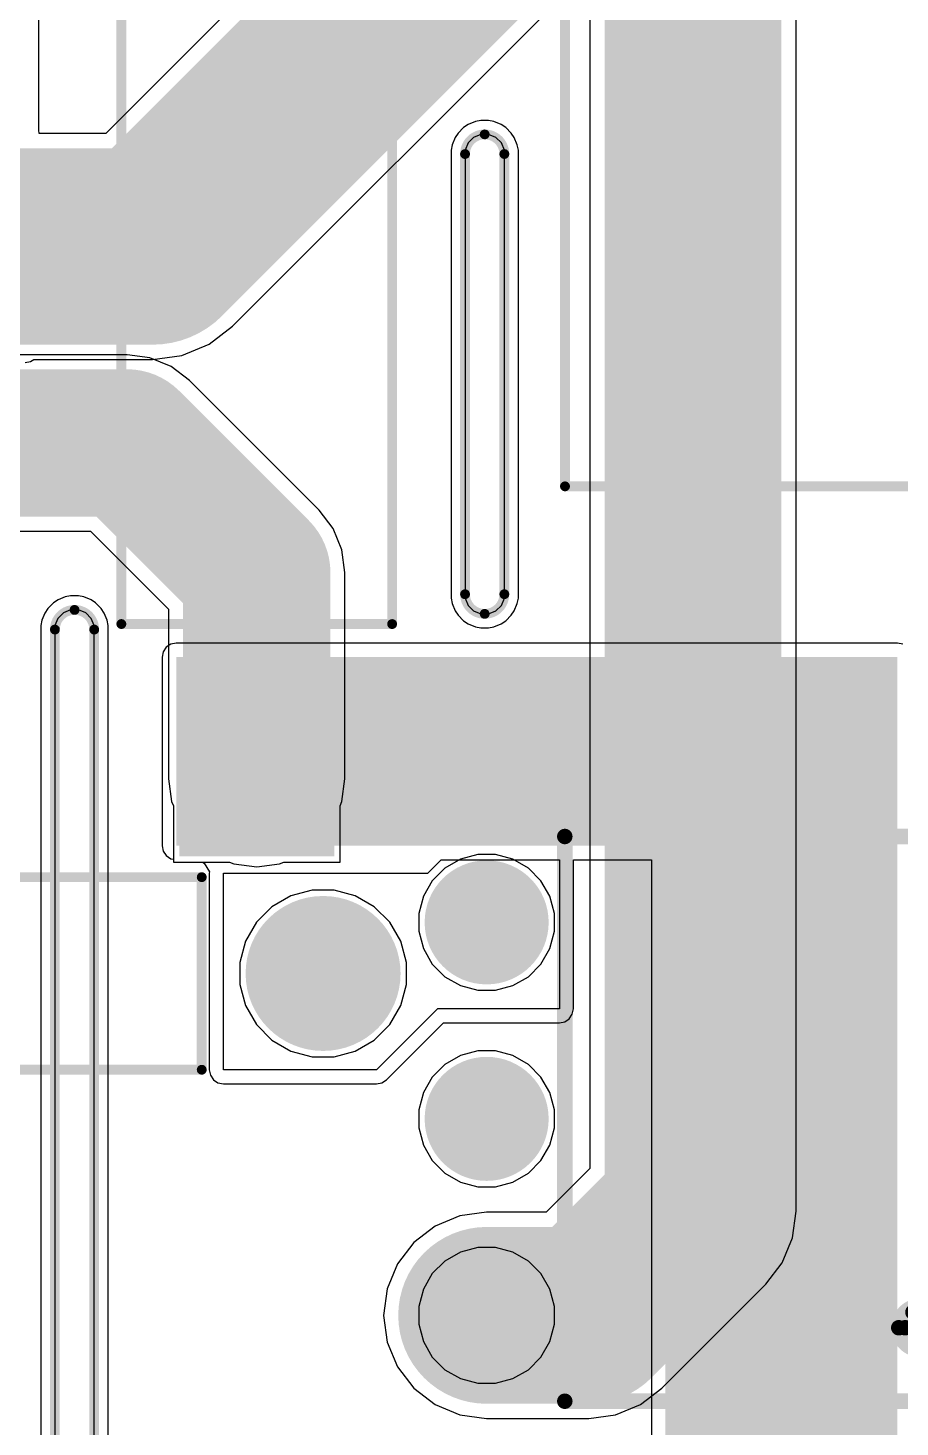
# Model space of a CAD drawing. Header units: millimetres. Extents: x -0.16 to 4.85, y -0.01 to 3.83.
# Drawn here: x 0.51 to 0.953, y 1.538 to 2.25 of the extents above; entities that cross this region are included whole.
import ezdxf

# ---------------------------------------------------------------- set-up
doc = ezdxf.new("R2010")
doc.units = ezdxf.units.MM
doc.header["$MEASUREMENT"] = 0
for name, color, linetype in [('BottomLayer', 5, 'Continuous'), ('BottomSolder', 6, 'Continuous'), ('Mechanical2', 216, 'Continuous'), ('MultiLayer', 9, 'Continuous'), ('PadHoleLayer', 156, 'Continuous'), ('TopLayer', 1, 'Continuous'), ('TopOverlay', 2, 'Continuous'), ('TopSolder', 216, 'Continuous')]:
    doc.layers.add(name, color=color, linetype=linetype)

# ---------------------------------------------------------------- blocks, each defined once
blk = doc.blocks.new('PE3817_M_12V_0V_12V_15')
at = {"layer": 'TopOverlay', "const_width": 0.005}
for points in [[(-0.68113, -0.80709), (-0.68113, 0.80709)], [(-0.68113, -0.80709), (0.68113, -0.80709)]]:
    blk.add_lwpolyline(points, dxfattribs=at)
at = {"layer": 'TopOverlay', "const_width": 0.0025}
blk.add_lwpolyline([(-0.68238, -0.80709, 1), (-0.67988, -0.80709, 1)], format="xyb", close=True, dxfattribs=at)
blk.add_lwpolyline([(-0.68238, -0.80709, 1), (-0.67988, -0.80709, 1)], format="xyb", close=True, dxfattribs=at)
blk = doc.blocks.new('MFR50S_T_52_0R_26')
at = {"layer": 'BottomLayer'}
blk.add_hatch(color=5, dxfattribs=at).paths.add_polyline_path([(-0.23819, 0.03543), (-0.16732, 0.03543), (-0.16732, -0.03543), (-0.23819, -0.03543)])
h = blk.add_hatch(color=5, dxfattribs=at)
edge = h.paths.add_edge_path()
edge.add_arc((0.20276, 0), 0.03543, 0, 360)
at = {"layer": 'BottomSolder'}
blk.add_hatch(color=6, dxfattribs=at).paths.add_polyline_path([(-0.24219, 0.03943), (-0.16332, 0.03943), (-0.16332, -0.03943), (-0.24219, -0.03943)])
h = blk.add_hatch(color=6, dxfattribs=at)
edge = h.paths.add_edge_path()
edge.add_arc((0.20276, 0), 0.03943, 0, 360)
at = {"layer": 'MultiLayer'}
blk.add_hatch(color=9, dxfattribs=at).paths.add_polyline_path([(-0.23819, 0.03543), (-0.16732, 0.03543), (-0.16732, -0.03543), (-0.23819, -0.03543)])
h = blk.add_hatch(color=9, dxfattribs=at)
edge = h.paths.add_edge_path()
edge.add_arc((0.20276, 0), 0.03543, 0, 360)
at = {"layer": 'PadHoleLayer'}
h = blk.add_hatch(color=156, dxfattribs=at)
edge = h.paths.add_edge_path()
edge.add_arc((-0.20276, 0), 0.01811, 0, 360)
h = blk.add_hatch(color=156, dxfattribs=at)
edge = h.paths.add_edge_path()
edge.add_arc((0.20276, 0), 0.01811, 0, 360)
at = {"layer": 'TopLayer'}
blk.add_hatch(color=1, dxfattribs=at).paths.add_polyline_path([(-0.23819, 0.03543), (-0.16732, 0.03543), (-0.16732, -0.03543), (-0.23819, -0.03543)])
h = blk.add_hatch(color=1, dxfattribs=at)
edge = h.paths.add_edge_path()
edge.add_arc((0.20276, 0), 0.03543, 0, 360)
at = {"layer": 'TopSolder'}
blk.add_hatch(color=216, dxfattribs=at).paths.add_polyline_path([(-0.24219, 0.03943), (-0.16332, 0.03943), (-0.16332, -0.03943), (-0.24219, -0.03943)])
h = blk.add_hatch(color=216, dxfattribs=at)
edge = h.paths.add_edge_path()
edge.add_arc((0.20276, 0), 0.03943, 0, 360)
at = {"layer": 'TopOverlay', "const_width": 0.005}
for points in [[(-0.121, 0.049), (0.141, 0.049)], [(-0.121, -0.049), (-0.121, 0.049)], [(0.141, -0.049), (0.141, 0.049)], [(-0.121, -0.049), (0.141, -0.049)]]:
    blk.add_lwpolyline(points, dxfattribs=at)
at = {"layer": 'TopOverlay', "const_width": 0.0025}
for points in [[(-0.12225, 0.049, 1), (-0.11975, 0.049, 1)], [(-0.12225, 0.049, 1), (-0.11975, 0.049, 1)], [(0.13975, 0.049, 1), (0.14225, 0.049, 1)], [(0.13975, 0.049, 1), (0.14225, 0.049, 1)], [(-0.12225, -0.049, 1), (-0.11975, -0.049, 1)], [(-0.12225, -0.049, 1), (-0.11975, -0.049, 1)], [(0.13975, -0.049, 1), (0.14225, -0.049, 1)], [(0.13975, -0.049, 1), (0.14225, -0.049, 1)]]:
    blk.add_lwpolyline(points, format="xyb", close=True, dxfattribs=at)
blk = doc.blocks.new('TH390R_27')
at = {"layer": 'BottomLayer'}
blk.add_hatch(color=5, dxfattribs=at).paths.add_polyline_path([(-0.29134, 0.03543), (-0.22047, 0.03543), (-0.22047, -0.03543), (-0.29134, -0.03543)])
h = blk.add_hatch(color=5, dxfattribs=at)
edge = h.paths.add_edge_path()
edge.add_arc((0.25591, 0), 0.03543, 0, 360)
at = {"layer": 'BottomSolder'}
blk.add_hatch(color=6, dxfattribs=at).paths.add_polyline_path([(-0.29534, 0.03943), (-0.21647, 0.03943), (-0.21647, -0.03943), (-0.29534, -0.03943)])
h = blk.add_hatch(color=6, dxfattribs=at)
edge = h.paths.add_edge_path()
edge.add_arc((0.25591, 0), 0.03943, 0, 360)
at = {"layer": 'MultiLayer'}
blk.add_hatch(color=9, dxfattribs=at).paths.add_polyline_path([(-0.29134, 0.03543), (-0.22047, 0.03543), (-0.22047, -0.03543), (-0.29134, -0.03543)])
h = blk.add_hatch(color=9, dxfattribs=at)
edge = h.paths.add_edge_path()
edge.add_arc((0.25591, 0), 0.03543, 0, 360)
at = {"layer": 'PadHoleLayer'}
h = blk.add_hatch(color=156, dxfattribs=at)
edge = h.paths.add_edge_path()
edge.add_arc((-0.25591, 0), 0.01811, 0, 360)
h = blk.add_hatch(color=156, dxfattribs=at)
edge = h.paths.add_edge_path()
edge.add_arc((0.25591, 0), 0.01811, 0, 360)
at = {"layer": 'TopLayer'}
blk.add_hatch(color=1, dxfattribs=at).paths.add_polyline_path([(-0.29134, 0.03543), (-0.22047, 0.03543), (-0.22047, -0.03543), (-0.29134, -0.03543)])
h = blk.add_hatch(color=1, dxfattribs=at)
edge = h.paths.add_edge_path()
edge.add_arc((0.25591, 0), 0.03543, 0, 360)
at = {"layer": 'TopSolder'}
blk.add_hatch(color=216, dxfattribs=at).paths.add_polyline_path([(-0.29534, 0.03943), (-0.21647, 0.03943), (-0.21647, -0.03943), (-0.29534, -0.03943)])
h = blk.add_hatch(color=216, dxfattribs=at)
edge = h.paths.add_edge_path()
edge.add_arc((0.25591, 0), 0.03943, 0, 360)
at = {"layer": 'TopOverlay', "const_width": 0.005}
for points in [[(-0.17717, 0.0689), (-0.17717, -0.0689)], [(-0.17717, 0.0689), (0.17717, 0.0689)], [(0.17717, 0.0689), (0.17717, -0.0689)], [(-0.17717, -0.0689), (0.17717, -0.0689)]]:
    blk.add_lwpolyline(points, dxfattribs=at)
at = {"layer": 'TopOverlay', "const_width": 0.0025}
for points in [[(-0.17842, 0.0689, 1), (-0.17592, 0.0689, 1)], [(-0.17842, 0.0689, 1), (-0.17592, 0.0689, 1)], [(0.17592, 0.0689, 1), (0.17842, 0.0689, 1)], [(0.17592, 0.0689, 1), (0.17842, 0.0689, 1)], [(-0.17842, -0.0689, 1), (-0.17592, -0.0689, 1)], [(-0.17842, -0.0689, 1), (-0.17592, -0.0689, 1)], [(0.17592, -0.0689, 1), (0.17842, -0.0689, 1)], [(0.17592, -0.0689, 1), (0.17842, -0.0689, 1)]]:
    blk.add_lwpolyline(points, format="xyb", close=True, dxfattribs=at)
blk = doc.blocks.new('6_PIN_DIP_32')
at = {"layer": 'BottomLayer'}
blk.add_hatch(color=5, dxfattribs=at).paths.add_polyline_path([(-0.17756, 0.12756), (-0.12244, 0.12756), (-0.12244, 0.07244), (-0.17756, 0.07244)])
h = blk.add_hatch(color=5, dxfattribs=at)
edge = h.paths.add_edge_path()
edge.add_arc((0.15, 0.1), 0.02756, 0, 360)
h = blk.add_hatch(color=5, dxfattribs=at)
edge = h.paths.add_edge_path()
edge.add_arc((-0.15, 0), 0.02756, 0, 360)
h = blk.add_hatch(color=5, dxfattribs=at)
edge = h.paths.add_edge_path()
edge.add_arc((0.15, 0), 0.02756, 0, 360)
h = blk.add_hatch(color=5, dxfattribs=at)
edge = h.paths.add_edge_path()
edge.add_arc((-0.15, -0.1), 0.02756, 0, 360)
h = blk.add_hatch(color=5, dxfattribs=at)
edge = h.paths.add_edge_path()
edge.add_arc((0.15, -0.1), 0.02756, 0, 360)
at = {"layer": 'BottomSolder'}
blk.add_hatch(color=6, dxfattribs=at).paths.add_polyline_path([(-0.18156, 0.13156), (-0.11844, 0.13156), (-0.11844, 0.06844), (-0.18156, 0.06844)])
h = blk.add_hatch(color=6, dxfattribs=at)
edge = h.paths.add_edge_path()
edge.add_arc((0.15, 0.1), 0.03156, 0, 360)
h = blk.add_hatch(color=6, dxfattribs=at)
edge = h.paths.add_edge_path()
edge.add_arc((-0.15, 0), 0.03156, 0, 360)
h = blk.add_hatch(color=6, dxfattribs=at)
edge = h.paths.add_edge_path()
edge.add_arc((0.15, 0), 0.03156, 0, 360)
h = blk.add_hatch(color=6, dxfattribs=at)
edge = h.paths.add_edge_path()
edge.add_arc((-0.15, -0.1), 0.03156, 0, 360)
h = blk.add_hatch(color=6, dxfattribs=at)
edge = h.paths.add_edge_path()
edge.add_arc((0.15, -0.1), 0.03156, 0, 360)
at = {"layer": 'MultiLayer'}
blk.add_hatch(color=9, dxfattribs=at).paths.add_polyline_path([(-0.17756, 0.12756), (-0.12244, 0.12756), (-0.12244, 0.07244), (-0.17756, 0.07244)])
h = blk.add_hatch(color=9, dxfattribs=at)
edge = h.paths.add_edge_path()
edge.add_arc((0.15, 0.1), 0.02756, 0, 360)
h = blk.add_hatch(color=9, dxfattribs=at)
edge = h.paths.add_edge_path()
edge.add_arc((-0.15, 0), 0.02756, 0, 360)
h = blk.add_hatch(color=9, dxfattribs=at)
edge = h.paths.add_edge_path()
edge.add_arc((0.15, 0), 0.02756, 0, 360)
h = blk.add_hatch(color=9, dxfattribs=at)
edge = h.paths.add_edge_path()
edge.add_arc((-0.15, -0.1), 0.02756, 0, 360)
h = blk.add_hatch(color=9, dxfattribs=at)
edge = h.paths.add_edge_path()
edge.add_arc((0.15, -0.1), 0.02756, 0, 360)
at = {"layer": 'PadHoleLayer'}
h = blk.add_hatch(color=156, dxfattribs=at)
edge = h.paths.add_edge_path()
edge.add_arc((-0.15, 0.1), 0.01772, 0, 360)
h = blk.add_hatch(color=156, dxfattribs=at)
edge = h.paths.add_edge_path()
edge.add_arc((0.15, 0.1), 0.01772, 0, 360)
h = blk.add_hatch(color=156, dxfattribs=at)
edge = h.paths.add_edge_path()
edge.add_arc((-0.15, 0), 0.01772, 0, 360)
h = blk.add_hatch(color=156, dxfattribs=at)
edge = h.paths.add_edge_path()
edge.add_arc((0.15, 0), 0.01772, 0, 360)
h = blk.add_hatch(color=156, dxfattribs=at)
edge = h.paths.add_edge_path()
edge.add_arc((-0.15, -0.1), 0.01772, 0, 360)
h = blk.add_hatch(color=156, dxfattribs=at)
edge = h.paths.add_edge_path()
edge.add_arc((0.15, -0.1), 0.01772, 0, 360)
at = {"layer": 'TopLayer'}
blk.add_hatch(color=1, dxfattribs=at).paths.add_polyline_path([(-0.17756, 0.12756), (-0.12244, 0.12756), (-0.12244, 0.07244), (-0.17756, 0.07244)])
h = blk.add_hatch(color=1, dxfattribs=at)
edge = h.paths.add_edge_path()
edge.add_arc((0.15, 0.1), 0.02756, 0, 360)
h = blk.add_hatch(color=1, dxfattribs=at)
edge = h.paths.add_edge_path()
edge.add_arc((-0.15, 0), 0.02756, 0, 360)
h = blk.add_hatch(color=1, dxfattribs=at)
edge = h.paths.add_edge_path()
edge.add_arc((0.15, 0), 0.02756, 0, 360)
h = blk.add_hatch(color=1, dxfattribs=at)
edge = h.paths.add_edge_path()
edge.add_arc((-0.15, -0.1), 0.02756, 0, 360)
h = blk.add_hatch(color=1, dxfattribs=at)
edge = h.paths.add_edge_path()
edge.add_arc((0.15, -0.1), 0.02756, 0, 360)
at = {"layer": 'TopSolder'}
blk.add_hatch(color=216, dxfattribs=at).paths.add_polyline_path([(-0.18156, 0.13156), (-0.11844, 0.13156), (-0.11844, 0.06844), (-0.18156, 0.06844)])
h = blk.add_hatch(color=216, dxfattribs=at)
edge = h.paths.add_edge_path()
edge.add_arc((0.15, 0.1), 0.03156, 0, 360)
h = blk.add_hatch(color=216, dxfattribs=at)
edge = h.paths.add_edge_path()
edge.add_arc((-0.15, 0), 0.03156, 0, 360)
h = blk.add_hatch(color=216, dxfattribs=at)
edge = h.paths.add_edge_path()
edge.add_arc((0.15, 0), 0.03156, 0, 360)
h = blk.add_hatch(color=216, dxfattribs=at)
edge = h.paths.add_edge_path()
edge.add_arc((-0.15, -0.1), 0.03156, 0, 360)
h = blk.add_hatch(color=216, dxfattribs=at)
edge = h.paths.add_edge_path()
edge.add_arc((0.15, -0.1), 0.03156, 0, 360)
at = {"layer": 'TopOverlay', "const_width": 0.00787}
for points in [[(0.11024, 0.1437), (-0.11024, 0.1437)], [(-0.11024, 0.1437), (-0.11024, -0.1437)], [(0.11024, 0.1437), (0.11024, -0.1437)], [(-0.07087, 0.11417), (-0.07874, 0.10236)], [(-0.06299, 0.1063), (-0.07087, 0.11417)], [(-0.19, 0.106), (-0.19, 0.096)], [(-0.185, 0.101), (-0.19, 0.106)], [(-0.07087, 0.1063), (-0.07874, 0.10236)], [(-0.06299, 0.1063), (-0.06693, 0.09843)], [(-0.185, 0.101), (-0.19, 0.096)], [(-0.06693, 0.09843), (-0.07874, 0.10236)], [(0.11024, -0.1437), (-0.11024, -0.1437)]]:
    blk.add_lwpolyline(points, dxfattribs=at)
at = {"layer": 'TopOverlay'}
for points, const_width in [([(-0.1122, 0.1437, 1), (-0.10827, 0.1437, 1)], 0.00394), ([(-0.1122, 0.1437, 1), (-0.10827, 0.1437, 1)], 0.00394), ([(0.10827, 0.1437, 1), (0.1122, 0.1437, 1)], 0.00394), ([(0.10827, 0.1437, 1), (0.1122, 0.1437, 1)], 0.00394), ([(-0.05973, 0.1063, 1), (-0.082, 0.1063, 1)], 0.00787), ([(-0.07283, 0.11417, 1), (-0.0689, 0.11417, 1)], 0.00394), ([(-0.07283, 0.11417, 1), (-0.0689, 0.11417, 1)], 0.00394), ([(-0.19197, 0.106, 1), (-0.18803, 0.106, 1)], 0.00394), ([(-0.19197, 0.106, 1), (-0.18803, 0.106, 1)], 0.00394), ([(-0.08397, 0.1063, 1), (-0.08003, 0.1063, 1)], 0.00394), ([(-0.07283, 0.1063, 1), (-0.0689, 0.1063, 1)], 0.00394), ([(-0.06496, 0.1063, 1), (-0.06102, 0.1063, 1)], 0.00394), ([(-0.06496, 0.1063, 1), (-0.06102, 0.1063, 1)], 0.00394), ([(-0.0617, 0.1063, 1), (-0.05776, 0.1063, 1)], 0.00394), ([(-0.19197, 0.096, 1), (-0.18803, 0.096, 1)], 0.00394), ([(-0.19197, 0.096, 1), (-0.18803, 0.096, 1)], 0.00394), ([(-0.18697, 0.101, 1), (-0.18303, 0.101, 1)], 0.00394), ([(-0.18697, 0.101, 1), (-0.18303, 0.101, 1)], 0.00394), ([(-0.08071, 0.10236, 1), (-0.07677, 0.10236, 1)], 0.00394), ([(-0.08071, 0.10236, 1), (-0.07677, 0.10236, 1)], 0.00394), ([(-0.08071, 0.10236, 1), (-0.07677, 0.10236, 1)], 0.00394), ([(-0.0689, 0.09843, 1), (-0.06496, 0.09843, 1)], 0.00394), ([(-0.0689, 0.09843, 1), (-0.06496, 0.09843, 1)], 0.00394), ([(-0.1122, -0.1437, 1), (-0.10827, -0.1437, 1)], 0.00394), ([(-0.1122, -0.1437, 1), (-0.10827, -0.1437, 1)], 0.00394), ([(0.10827, -0.1437, 1), (0.1122, -0.1437, 1)], 0.00394), ([(0.10827, -0.1437, 1), (0.1122, -0.1437, 1)], 0.00394)]:
    blk.add_lwpolyline(points, format="xyb", close=True, dxfattribs=dict(at, const_width=const_width))

msp = doc.modelspace()

# ---------------------------------------------------------------- hatches: boundary and pattern name
at = {"layer": 'TopLayer'}
for points in [[(0.585, 1.834), (0.952, 1.834), (0.952, 1.93), (0.585, 1.93)], [(0.952, 0.739), (0.952, 1.91197), (0.834, 1.91197), (0.834, 0.739)]]:
    msp.add_hatch(color=1, dxfattribs=at).paths.add_polyline_path(points)

# ---------------------------------------------------------------- linework, layer by layer
at = {"layer": 'BottomLayer'}
for p, q in [((0.90045, 1.648), (0.90045, 2.43)), ((0.79555, 2.40828), (0.79555, 1.66972)), ((0.7336, 2.2011), (0.73129, 2.19955)), ((0.73728, 2.20262), (0.7336, 2.2011)), ((0.74001, 2.20316), (0.73728, 2.20262)), ((0.74399, 2.20316), (0.74001, 2.20316)), ((0.74672, 2.20262), (0.74399, 2.20316)), ((0.7504, 2.2011), (0.74672, 2.20262)), ((0.75271, 2.19955), (0.7504, 2.2011)), ((0.7504, 2.2011), (0.7504, 2.2011)), ((0.72693, 2.19442), (0.72541, 2.19074)), ((0.72848, 2.19673), (0.72693, 2.19442)), ((0.73129, 2.19955), (0.72848, 2.19673)), ((0.75552, 2.19673), (0.75271, 2.19955)), ((0.75707, 2.19442), (0.75552, 2.19673)), ((0.75859, 2.19074), (0.75707, 2.19442)), ((0.72541, 2.19074), (0.72486, 2.18801)), ((0.72486, 2.18801), (0.72486, 1.96001)), ((0.75914, 2.18801), (0.75859, 2.19074)), ((0.75914, 1.96001), (0.75914, 2.18801)), ((0.56, 2.08388), (0.396, 2.08388)), ((0.57162, 2.08235), (0.56, 2.08388)), ((0.58244, 2.07787), (0.57162, 2.08235)), ((0.59174, 2.07074), (0.58244, 2.07787)), ((0.65774, 2.00474), (0.59174, 2.07074)), ((0.66487, 1.99544), (0.65774, 2.00474)), ((0.396, 1.99412), (0.54141, 1.99412)), ((0.54141, 1.99412), (0.58112, 1.95441)), ((0.66935, 1.98462), (0.66487, 1.99544)), ((0.67088, 1.973), (0.66935, 1.98462)), ((0.67088, 1.86809), (0.67088, 1.973)), ((0.52488, 1.9591), (0.52256, 1.95755)), ((0.52856, 1.96062), (0.52488, 1.9591)), ((0.53129, 1.96116), (0.52856, 1.96062)), ((0.53526, 1.96116), (0.53129, 1.96116)), ((0.538, 1.96062), (0.53526, 1.96116)), ((0.54167, 1.9591), (0.538, 1.96062)), ((0.54399, 1.95755), (0.54167, 1.9591)), ((0.54167, 1.9591), (0.54167, 1.9591)), ((0.72486, 1.96001), (0.72541, 1.95728)), ((0.75859, 1.95728), (0.75914, 1.96001)), ((0.5182, 1.95242), (0.51668, 1.94874)), ((0.51975, 1.95473), (0.5182, 1.95242)), ((0.52256, 1.95755), (0.51975, 1.95473)), ((0.5468, 1.95473), (0.54399, 1.95755)), ((0.54835, 1.95242), (0.5468, 1.95473)), ((0.54987, 1.94874), (0.54835, 1.95242)), ((0.58112, 1.95441), (0.58112, 1.86809)), ((0.72541, 1.95728), (0.72693, 1.9536)), ((0.72693, 1.9536), (0.72848, 1.95129)), ((0.72848, 1.95129), (0.73129, 1.94848)), ((0.75271, 1.94848), (0.75552, 1.95129)), ((0.75552, 1.95129), (0.75707, 1.9536)), ((0.75707, 1.9536), (0.75859, 1.95728)), ((0.75707, 1.9536), (0.75707, 1.9536)), ((0.51668, 1.94874), (0.51614, 1.94601)), ((0.51614, 1.94601), (0.51614, 1.94402)), ((0.51614, 1.94402), (0.51614, 1.42672)), ((0.55041, 1.94601), (0.54987, 1.94874)), ((0.55041, 1.94402), (0.55041, 1.94601)), ((0.55041, 1.43468), (0.55041, 1.94402)), ((0.73129, 1.94848), (0.7336, 1.94693)), ((0.7336, 1.94693), (0.73728, 1.94541)), ((0.73728, 1.94541), (0.74001, 1.94486)), ((0.74001, 1.94486), (0.74399, 1.94486)), ((0.74399, 1.94486), (0.74672, 1.94541)), ((0.74672, 1.94541), (0.7504, 1.94693)), ((0.7504, 1.94693), (0.75271, 1.94848)), ((0.58112, 1.86809), (0.58265, 1.85648)), ((0.66935, 1.85648), (0.67088, 1.86809)), ((0.58265, 1.85648), (0.58357, 1.85425)), ((0.58357, 1.85425), (0.58357, 1.82566)), ((0.66843, 1.85425), (0.66935, 1.85648)), ((0.66843, 1.82566), (0.66843, 1.85425)), ((0.58357, 1.82566), (0.61216, 1.82566)), ((0.61216, 1.82566), (0.61438, 1.82474)), ((0.61438, 1.82474), (0.626, 1.82321)), ((0.626, 1.82321), (0.63762, 1.82474)), ((0.63762, 1.82474), (0.63984, 1.82566)), ((0.63984, 1.82566), (0.66843, 1.82566)), ((0.72966, 1.8272), (0.72178, 1.82265)), ((0.73845, 1.82956), (0.72966, 1.8272)), ((0.74755, 1.82956), (0.73845, 1.82956)), ((0.75634, 1.8272), (0.74755, 1.82956)), ((0.76422, 1.82265), (0.75634, 1.8272)), ((0.71535, 1.81622), (0.7108, 1.80834)), ((0.72178, 1.82265), (0.71535, 1.81622)), ((0.77065, 1.81622), (0.76422, 1.82265)), ((0.7752, 1.80834), (0.77065, 1.81622)), ((0.64338, 1.80854), (0.6337, 1.80295)), ((0.65417, 1.81143), (0.64338, 1.80854)), ((0.66534, 1.81143), (0.65417, 1.81143)), ((0.67613, 1.80854), (0.66534, 1.81143)), ((0.68581, 1.80295), (0.67613, 1.80854)), ((0.6337, 1.80295), (0.6258, 1.79505)), ((0.69371, 1.79505), (0.68581, 1.80295)), ((0.7108, 1.80834), (0.70844, 1.79955)), ((0.77756, 1.79955), (0.7752, 1.80834)), ((0.6258, 1.79505), (0.62021, 1.78538)), ((0.6993, 1.78538), (0.69371, 1.79505)), ((0.70844, 1.79955), (0.70844, 1.79045)), ((0.77756, 1.79045), (0.77756, 1.79955)), ((0.70844, 1.79045), (0.7108, 1.78166)), ((0.7752, 1.78166), (0.77756, 1.79045)), ((0.62021, 1.78538), (0.61732, 1.77459)), ((0.70219, 1.77459), (0.6993, 1.78538)), ((0.7108, 1.78166), (0.71535, 1.77378)), ((0.77065, 1.77378), (0.7752, 1.78166)), ((0.61732, 1.77459), (0.61732, 1.76341)), ((0.70219, 1.76341), (0.70219, 1.77459)), ((0.71535, 1.77378), (0.72178, 1.76735)), ((0.76422, 1.76735), (0.77065, 1.77378)), ((0.72178, 1.76735), (0.72966, 1.7628)), ((0.75634, 1.7628), (0.76422, 1.76735)), ((0.61732, 1.76341), (0.62021, 1.75262)), ((0.6993, 1.75262), (0.70219, 1.76341)), ((0.72966, 1.7628), (0.73845, 1.76044)), ((0.73845, 1.76044), (0.74755, 1.76044)), ((0.74755, 1.76044), (0.75634, 1.7628)), ((0.62021, 1.75262), (0.6258, 1.74295)), ((0.69371, 1.74295), (0.6993, 1.75262)), ((0.6258, 1.74295), (0.6337, 1.73505)), ((0.68581, 1.73505), (0.69371, 1.74295)), ((0.6337, 1.73505), (0.64338, 1.72946)), ((0.67613, 1.72946), (0.68581, 1.73505)), ((0.64338, 1.72946), (0.65417, 1.72657)), ((0.65417, 1.72657), (0.66534, 1.72657)), ((0.66534, 1.72657), (0.67613, 1.72946)), ((0.72966, 1.7272), (0.72178, 1.72265)), ((0.73845, 1.72956), (0.72966, 1.7272)), ((0.74755, 1.72956), (0.73845, 1.72956)), ((0.75634, 1.7272), (0.74755, 1.72956)), ((0.76422, 1.72265), (0.75634, 1.7272)), ((0.71535, 1.71622), (0.7108, 1.70834)), ((0.72178, 1.72265), (0.71535, 1.71622)), ((0.77065, 1.71622), (0.76422, 1.72265)), ((0.7752, 1.70834), (0.77065, 1.71622)), ((0.7108, 1.70834), (0.70844, 1.69955)), ((0.77756, 1.69955), (0.7752, 1.70834)), ((0.70844, 1.69955), (0.70844, 1.69045)), ((0.77756, 1.69045), (0.77756, 1.69955)), ((0.70844, 1.69045), (0.7108, 1.68166)), ((0.7752, 1.68166), (0.77756, 1.69045)), ((0.7108, 1.68166), (0.71535, 1.67378)), ((0.77065, 1.67378), (0.7752, 1.68166)), ((0.71535, 1.67378), (0.72178, 1.66735)), ((0.76422, 1.66735), (0.77065, 1.67378)), ((0.72178, 1.66735), (0.72966, 1.6628)), ((0.75634, 1.6628), (0.76422, 1.66735)), ((0.79555, 1.66972), (0.77328, 1.64745)), ((0.72966, 1.6628), (0.73845, 1.66044)), ((0.73845, 1.66044), (0.74755, 1.66044)), ((0.74755, 1.66044), (0.75634, 1.6628)), ((0.72943, 1.64566), (0.71678, 1.64042)), ((0.743, 1.64745), (0.72943, 1.64566)), ((0.77328, 1.64745), (0.743, 1.64745)), ((0.89866, 1.63443), (0.90045, 1.648)), ((0.71678, 1.64042), (0.70591, 1.63209)), ((0.70591, 1.63209), (0.69758, 1.62122)), ((0.89342, 1.62178), (0.89866, 1.63443)), ((0.69758, 1.62122), (0.69234, 1.60857)), ((0.88509, 1.61091), (0.89342, 1.62178)), ((0.83209, 1.55791), (0.88509, 1.61091)), ((0.69234, 1.60857), (0.69055, 1.595)), ((0.69055, 1.595), (0.69234, 1.58143)), ((0.69234, 1.58143), (0.69758, 1.56878)), ((0.69758, 1.56878), (0.70591, 1.55791)), ((0.70591, 1.55791), (0.71678, 1.54958)), ((0.82122, 1.54958), (0.83209, 1.55791)), ((0.71678, 1.54958), (0.72943, 1.54434)), ((0.80857, 1.54434), (0.82122, 1.54958)), ((0.72943, 1.54434), (0.743, 1.54255)), ((0.743, 1.54255), (0.795, 1.54255)), ((0.795, 1.54255), (0.80857, 1.54434))]:
    msp.add_line(p, q, dxfattribs=at)
for points, const_width in [([(0.848, 1.648), (0.848, 2.43)], 0.09), ([(0.396, 2.039), (0.56, 2.039)], 0.075), ([(0.56, 2.039), (0.626, 1.973)], 0.075), ([(0.626, 1.86809), (0.626, 1.973)], 0.075), ([(0.795, 1.595), (0.848, 1.648)], 0.09), ([(0.743, 1.595), (0.795, 1.595)], 0.09)]:
    msp.add_lwpolyline(points, dxfattribs=dict(at, const_width=const_width))
for points, const_width in [([(0.54125, 2.039, 1), (0.57875, 2.039, 1)], 0.0375), ([(0.54125, 2.039, 1), (0.57875, 2.039, 1)], 0.0375), ([(0.60725, 1.973, 1), (0.64475, 1.973, 1)], 0.0375), ([(0.60725, 1.973, 1), (0.64475, 1.973, 1)], 0.0375), ([(0.60725, 1.86809, 1), (0.64475, 1.86809, 1)], 0.0375), ([(0.8255, 1.648, 1), (0.8705, 1.648, 1)], 0.045), ([(0.8255, 1.648, 1), (0.8705, 1.648, 1)], 0.045), ([(0.7205, 1.595, 1), (0.7655, 1.595, 1)], 0.045), ([(0.7725, 1.595, 1), (0.8175, 1.595, 1)], 0.045), ([(0.7725, 1.595, 1), (0.8175, 1.595, 1)], 0.045)]:
    msp.add_lwpolyline(points, format="xyb", close=True, dxfattribs=dict(at, const_width=const_width))
at = {"layer": 'Mechanical2', "const_width": 0.005}
for points in [[(0.732, 2.18602, -0.414214), (0.742, 2.19602)], [(0.742, 2.19602, -0.414214), (0.752, 2.18602)], [(0.742, 1.952, -0.414214), (0.732, 1.962)], [(0.752, 1.962, -0.414214), (0.742, 1.952)], [(0.52328, 1.94402, -0.414214), (0.53328, 1.95402)], [(0.53328, 1.95402, -0.414214), (0.54328, 1.94402)]]:
    msp.add_lwpolyline(points, format="xyb", dxfattribs=at)
at = {"layer": 'Mechanical2', "const_width": 0.0025}
for points in [[(0.74075, 2.19602, 1), (0.74325, 2.19602, 1)], [(0.74075, 2.19602, 1), (0.74325, 2.19602, 1)], [(0.73075, 2.18602, 1), (0.73325, 2.18602, 1)], [(0.73075, 2.18602, 1), (0.73325, 2.18602, 1)], [(0.75075, 2.18602, 1), (0.75325, 2.18602, 1)], [(0.75075, 2.18602, 1), (0.75325, 2.18602, 1)], [(0.73075, 1.962, 1), (0.73325, 1.962, 1)], [(0.73075, 1.962, 1), (0.73325, 1.962, 1)], [(0.75075, 1.962, 1), (0.75325, 1.962, 1)], [(0.75075, 1.962, 1), (0.75325, 1.962, 1)], [(0.53203, 1.95402, 1), (0.53453, 1.95402, 1)], [(0.53203, 1.95402, 1), (0.53453, 1.95402, 1)], [(0.74075, 1.952, 1), (0.74325, 1.952, 1)], [(0.74075, 1.952, 1), (0.74325, 1.952, 1)], [(0.52203, 1.94402, 1), (0.52453, 1.94402, 1)], [(0.52203, 1.94402, 1), (0.52453, 1.94402, 1)], [(0.54203, 1.94402, 1), (0.54453, 1.94402, 1)], [(0.54203, 1.944, 1), (0.54453, 1.944, 1)]]:
    msp.add_lwpolyline(points, format="xyb", close=True, dxfattribs=at)
at = {"layer": 'Mechanical2', "const_width": 0.005}
for points in [[(0.732, 1.962), (0.732, 2.18602)], [(0.752, 1.962), (0.752, 2.18602)], [(0.52328, 1.42672), (0.52328, 1.94402)], [(0.54328, 1.43172), (0.54328, 1.944)]]:
    msp.add_lwpolyline(points, dxfattribs=at)
at = {"layer": 'MultiLayer'}
for p, q in [((0.73634, 2.1945), (0.73352, 2.19169)), ((0.74001, 2.19602), (0.73634, 2.1945)), ((0.742, 2.19602), (0.74001, 2.19602)), ((0.74399, 2.19602), (0.742, 2.19602)), ((0.74766, 2.1945), (0.74399, 2.19602)), ((0.75048, 2.19169), (0.74766, 2.1945)), ((0.73352, 2.19169), (0.732, 2.18801)), ((0.732, 2.18801), (0.732, 2.18602)), ((0.732, 2.18602), (0.732, 1.962)), ((0.732, 2.18602), (0.732, 2.18602)), ((0.752, 2.18801), (0.75048, 2.19169)), ((0.752, 2.18602), (0.752, 2.18801)), ((0.752, 1.962), (0.752, 2.18602)), ((0.732, 1.962), (0.732, 1.96001)), ((0.732, 1.96001), (0.73352, 1.95634)), ((0.75048, 1.95634), (0.752, 1.96001)), ((0.752, 1.96001), (0.752, 1.962)), ((0.752, 1.962), (0.752, 1.962)), ((0.52761, 1.9525), (0.5248, 1.94969)), ((0.53129, 1.95402), (0.52761, 1.9525)), ((0.53328, 1.95402), (0.53129, 1.95402)), ((0.53526, 1.95402), (0.53328, 1.95402)), ((0.53894, 1.9525), (0.53526, 1.95402)), ((0.54175, 1.94969), (0.53894, 1.9525)), ((0.73352, 1.95634), (0.73634, 1.95352)), ((0.73634, 1.95352), (0.74001, 1.952)), ((0.74001, 1.952), (0.742, 1.952)), ((0.742, 1.952), (0.74399, 1.952)), ((0.74399, 1.952), (0.74766, 1.95352)), ((0.74766, 1.95352), (0.75048, 1.95634)), ((0.5248, 1.94969), (0.52328, 1.94601)), ((0.52328, 1.94601), (0.52328, 1.94402)), ((0.52328, 1.94402), (0.52328, 1.42672)), ((0.52328, 1.94402), (0.52328, 1.94402)), ((0.54328, 1.94601), (0.54175, 1.94969)), ((0.54328, 1.94402), (0.54328, 1.94601)), ((0.54328, 1.43172), (0.54328, 1.94402))]:
    msp.add_line(p, q, dxfattribs=at)
at = {"layer": 'TopLayer'}
for p, q in [((0.51514, 2.19785), (0.51514, 3.204)), ((0.82365, 2.47095), (0.54919, 2.19649)), ((0.61365, 2.09835), (0.88811, 2.37281)), ((0.7336, 2.2011), (0.73129, 2.19955)), ((0.73728, 2.20262), (0.7336, 2.2011)), ((0.74001, 2.20316), (0.73728, 2.20262)), ((0.74399, 2.20316), (0.74001, 2.20316)), ((0.74672, 2.20262), (0.74399, 2.20316)), ((0.7504, 2.2011), (0.74672, 2.20262)), ((0.75271, 2.19955), (0.7504, 2.2011)), ((0.7504, 2.2011), (0.7504, 2.2011)), ((0.51535, 2.1968), (0.51514, 2.19785)), ((0.51535, 2.19649), (0.51535, 2.1968)), ((0.54919, 2.19649), (0.51535, 2.19649)), ((0.72693, 2.19442), (0.72541, 2.19074)), ((0.72848, 2.19673), (0.72693, 2.19442)), ((0.73129, 2.19955), (0.72848, 2.19673)), ((0.75552, 2.19673), (0.75271, 2.19955)), ((0.75707, 2.19442), (0.75552, 2.19673)), ((0.75859, 2.19074), (0.75707, 2.19442)), ((0.72541, 2.19074), (0.72486, 2.18801)), ((0.72486, 2.18801), (0.72486, 1.96001)), ((0.75914, 2.18801), (0.75859, 2.19074)), ((0.75914, 1.96001), (0.75914, 2.18801)), ((0.60175, 2.08921), (0.61365, 2.09835)), ((0.58788, 2.08347), (0.60175, 2.08921)), ((0.50821, 2.07986), (0.51094, 2.08041)), ((0.51094, 2.08041), (0.51259, 2.08151)), ((0.51259, 2.08151), (0.573, 2.08151)), ((0.573, 2.08151), (0.58788, 2.08347)), ((0.52488, 1.9591), (0.52256, 1.95755)), ((0.52856, 1.96062), (0.52488, 1.9591)), ((0.53129, 1.96116), (0.52856, 1.96062)), ((0.53526, 1.96116), (0.53129, 1.96116)), ((0.538, 1.96062), (0.53526, 1.96116)), ((0.54167, 1.9591), (0.538, 1.96062)), ((0.54399, 1.95755), (0.54167, 1.9591)), ((0.54167, 1.9591), (0.54167, 1.9591)), ((0.72486, 1.96001), (0.72541, 1.95728)), ((0.75859, 1.95728), (0.75914, 1.96001)), ((0.5182, 1.95242), (0.51668, 1.94874)), ((0.51975, 1.95473), (0.5182, 1.95242)), ((0.52256, 1.95755), (0.51975, 1.95473)), ((0.5468, 1.95473), (0.54399, 1.95755)), ((0.54835, 1.95242), (0.5468, 1.95473)), ((0.54987, 1.94874), (0.54835, 1.95242)), ((0.72541, 1.95728), (0.72693, 1.9536)), ((0.72693, 1.9536), (0.72848, 1.95129)), ((0.72848, 1.95129), (0.73129, 1.94848)), ((0.75271, 1.94848), (0.75552, 1.95129)), ((0.75552, 1.95129), (0.75707, 1.9536)), ((0.75707, 1.9536), (0.75859, 1.95728)), ((0.75707, 1.9536), (0.75707, 1.9536)), ((0.51668, 1.94874), (0.51614, 1.94601)), ((0.51614, 1.94601), (0.51614, 1.94402)), ((0.51614, 1.94402), (0.51614, 1.42672)), ((0.55041, 1.94601), (0.54987, 1.94874)), ((0.55041, 1.94402), (0.55041, 1.94601)), ((0.55041, 1.43468), (0.55041, 1.94402)), ((0.73129, 1.94848), (0.7336, 1.94693)), ((0.7336, 1.94693), (0.73728, 1.94541)), ((0.73728, 1.94541), (0.74001, 1.94486)), ((0.74001, 1.94486), (0.74399, 1.94486)), ((0.74399, 1.94486), (0.74672, 1.94541)), ((0.74672, 1.94541), (0.7504, 1.94693)), ((0.7504, 1.94693), (0.75271, 1.94848)), ((0.585, 1.93714), (0.58227, 1.93659)), ((0.952, 1.93714), (0.585, 1.93714)), ((0.95473, 1.93659), (0.952, 1.93714)), ((0.57841, 1.93273), (0.57786, 1.93)), ((0.57786, 1.93), (0.57786, 1.834)), ((0.57995, 1.93505), (0.57841, 1.93273)), ((0.58227, 1.93659), (0.57995, 1.93505)), ((0.57786, 1.834), (0.57841, 1.83127)), ((0.57841, 1.83127), (0.57995, 1.82895)), ((0.57995, 1.82895), (0.58227, 1.82741)), ((0.58227, 1.82741), (0.58357, 1.82715)), ((0.58357, 1.82715), (0.58357, 1.82566)), ((0.58357, 1.82566), (0.59835, 1.82566)), ((0.59835, 1.82566), (0.5992, 1.82505)), ((0.5992, 1.82505), (0.60199, 1.82066)), ((0.713, 1.82), (0.71986, 1.82686)), ((0.71986, 1.82686), (0.78, 1.82686)), ((0.78, 1.82686), (0.78, 1.751)), ((0.78714, 1.751), (0.78714, 1.82686)), ((0.78714, 1.82686), (0.82686, 1.82686)), ((0.82686, 1.82686), (0.82686, 0.739)), ((0.60199, 1.82066), (0.60186, 1.82)), ((0.60186, 1.82), (0.60186, 1.72)), ((0.609, 1.72), (0.609, 1.82)), ((0.609, 1.82), (0.713, 1.82)), ((0.718, 1.751), (0.687, 1.72)), ((0.78, 1.751), (0.718, 1.751)), ((0.78273, 1.74441), (0.78505, 1.74595)), ((0.78505, 1.74595), (0.78659, 1.74827)), ((0.78659, 1.74827), (0.78714, 1.751)), ((0.69205, 1.71495), (0.72096, 1.74386)), ((0.72096, 1.74386), (0.78, 1.74386)), ((0.78, 1.74386), (0.78273, 1.74441)), ((0.72966, 1.7272), (0.72178, 1.72265)), ((0.73845, 1.72956), (0.72966, 1.7272)), ((0.74755, 1.72956), (0.73845, 1.72956)), ((0.75634, 1.7272), (0.74755, 1.72956)), ((0.76422, 1.72265), (0.75634, 1.7272)), ((0.60186, 1.72), (0.60241, 1.71727)), ((0.60241, 1.71727), (0.60395, 1.71495)), ((0.687, 1.72), (0.609, 1.72)), ((0.71535, 1.71622), (0.7108, 1.70834)), ((0.72178, 1.72265), (0.71535, 1.71622)), ((0.77065, 1.71622), (0.76422, 1.72265)), ((0.7752, 1.70834), (0.77065, 1.71622)), ((0.60395, 1.71495), (0.60627, 1.71341)), ((0.60627, 1.71341), (0.609, 1.71286)), ((0.609, 1.71286), (0.687, 1.71286)), ((0.687, 1.71286), (0.68973, 1.71341)), ((0.68973, 1.71341), (0.69205, 1.71495)), ((0.69205, 1.71495), (0.69205, 1.71495)), ((0.7108, 1.70834), (0.70844, 1.69955)), ((0.77756, 1.69955), (0.7752, 1.70834)), ((0.70844, 1.69955), (0.70844, 1.69045)), ((0.77756, 1.69045), (0.77756, 1.69955)), ((0.70844, 1.69045), (0.7108, 1.68166)), ((0.7752, 1.68166), (0.77756, 1.69045)), ((0.7108, 1.68166), (0.71535, 1.67378)), ((0.77065, 1.67378), (0.7752, 1.68166)), ((0.71535, 1.67378), (0.72178, 1.66735)), ((0.76422, 1.66735), (0.77065, 1.67378)), ((0.72178, 1.66735), (0.72966, 1.6628)), ((0.75634, 1.6628), (0.76422, 1.66735)), ((0.72966, 1.6628), (0.73845, 1.66044)), ((0.73845, 1.66044), (0.74755, 1.66044)), ((0.74755, 1.66044), (0.75634, 1.6628)), ((0.72966, 1.6272), (0.72178, 1.62265)), ((0.73845, 1.62956), (0.72966, 1.6272)), ((0.74755, 1.62956), (0.73845, 1.62956)), ((0.75634, 1.6272), (0.74755, 1.62956)), ((0.76422, 1.62265), (0.75634, 1.6272)), ((0.72178, 1.62265), (0.71535, 1.61622)), ((0.77065, 1.61622), (0.76422, 1.62265)), ((0.71535, 1.61622), (0.7108, 1.60834)), ((0.7752, 1.60834), (0.77065, 1.61622)), ((0.7108, 1.60834), (0.70844, 1.59955)), ((0.77756, 1.59955), (0.7752, 1.60834)), ((0.70844, 1.59955), (0.70844, 1.59045)), ((0.77756, 1.59045), (0.77756, 1.59955)), ((0.70844, 1.59045), (0.7108, 1.58166)), ((0.7752, 1.58166), (0.77756, 1.59045)), ((0.7108, 1.58166), (0.71535, 1.57378)), ((0.77065, 1.57378), (0.7752, 1.58166)), ((0.71535, 1.57378), (0.72178, 1.56735)), ((0.76422, 1.56735), (0.77065, 1.57378)), ((0.72178, 1.56735), (0.72966, 1.5628)), ((0.75634, 1.5628), (0.76422, 1.56735)), ((0.72966, 1.5628), (0.73845, 1.56044)), ((0.73845, 1.56044), (0.74755, 1.56044)), ((0.74755, 1.56044), (0.75634, 1.5628))]:
    msp.add_line(p, q, dxfattribs=at)
at = {"layer": 'TopLayer', "const_width": 0.1}
for points in [[(0.573, 2.139), (0.8643, 2.4303)], [(0.396, 2.139), (0.573, 2.139)]]:
    msp.add_lwpolyline(points, dxfattribs=at)
at = {"layer": 'TopLayer', "const_width": 0.05}
msp.add_lwpolyline([(0.548, 2.139, 1), (0.598, 2.139, 1)], format="xyb", close=True, dxfattribs=at)
msp.add_lwpolyline([(0.548, 2.139, 1), (0.598, 2.139, 1)], format="xyb", close=True, dxfattribs=at)

# ---------------------------------------------------------------- block references
for name, p in [('PE3817_M_12V_0V_12V_15', (1.464, 2.824)), ('MFR50S_T_52_0R_26', (0.457, 1.769))]:
    msp.add_blockref(name, p)
for name, p, rotation in [('TH390R_27', (0.626, 2.124), 90), ('6_PIN_DIP_32', (0.893, 1.695), 180)]:
    msp.add_blockref(name, p, dxfattribs=dict(rotation=rotation))

doc.saveas('drawing.dxf')
